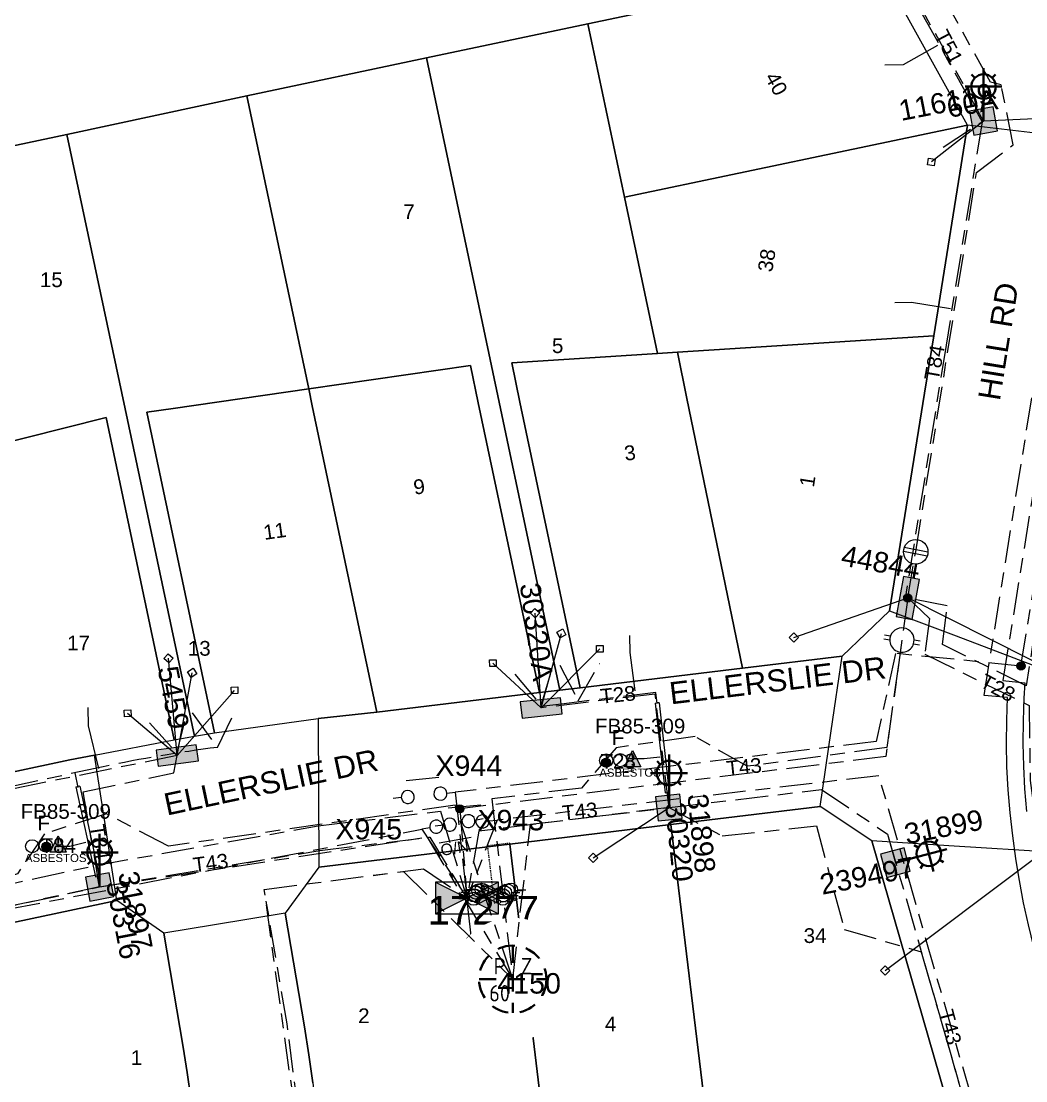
# Model space of a CAD drawing. Header units: metres. Extents: x 314590 to 317940, y 6263421 to 6264427.
# Drawn here: x 317251.6 to 317374.3, y 6263907.5 to 6264036.9 of the extents above; entities that cross this region are included whole.
import ezdxf
from ezdxf.enums import TextEntityAlignment as Align

# ---------------------------------------------------------------- set-up
doc = ezdxf.new("R2010")
doc.units = ezdxf.units.M
for name, pattern in [('Cable Exist UG', [8.2, 4, -1.2, 1.8, -1.2]), ('Dash', [5, 3, -2]), ('HIDDEN', [0.375, 0.25, -0.125]), ('HIDDEN2', [0.1875, 0.125, -0.0625])]:
    doc.linetypes.add(name, pattern=pattern)
doc.layers.get('0').update_dxf_attribs({"color": 6})
for name, color, linetype, lineweight in [('Cadastre Land Parcels_SP_EXT', 9, 'Continuous', 5), ('Cadastre Other Property_SP_EXT', 9, 'HIDDEN', 5), ('Cadastre Roads_SP_EXT', 9, 'Continuous', 5)]:
    doc.layers.add(name, color=color, linetype=linetype, lineweight=lineweight)
for name, color, linetype in [('Duct_SP_EXT', 7, 'Continuous'), ('Equip_HV_EXT', 7, 'Continuous'), ('Equip_LV_EXT', 7, 'Continuous'), ('Equip_SL_EXT', 7, 'Continuous'), ('Equip_SP_SL_EXT', 7, 'Continuous'), ('Mains_HV_EXT', 7, 'Continuous'), ('Mains_LV_EXT', 7, 'Continuous'), ('Mains_SL_EXT', 7, 'Continuous'), ('Services_SP_EXT', 7, 'Continuous'), ('Sub_SP_EXT', 7, 'Continuous'), ('SupportsUG_SP_LV_EXT', 7, 'Continuous'), ('SupportsUG_SP_LV_SL_EXT', 7, 'Continuous'), ('Trench_SP_EXT', 7, 'Continuous')]:
    doc.layers.add(name, color=color, linetype=linetype)
doc.layers.add('Features_HIDE', color=1, linetype='Continuous', plot=False)
doc.styles.add('COLUMN_LABEL', font='arial.ttf')
doc.styles.add('iecARIAL', font='arial.ttf', dxfattribs={"height": 2})
doc.styles.add('iecNAME', font='times.ttf')
doc.styles.add('IESYMBOL1', font='isocp.shx')
doc.styles.add('POLE_LABEL', font='arial.ttf')
doc.styles.add('SLCP_LABEL', font='arial.ttf', dxfattribs={"height": 3.5})
doc.styles.get("Standard").update_dxf_attribs({"font": 'arial.ttf'})
doc.styles.add('SWITCH_LABEL', font='arial.ttf', dxfattribs={"height": 2.5})

# ---------------------------------------------------------------- blocks, each defined once
blk = doc.blocks.new('SUB_PADMOUNT_EXT')
for points in [[(0, 0), (-3.84, 1.92), (-3.84, -1.92)], [(0, 0), (3.84, 1.92), (3.84, -1.92)]]:
    blk.add_hatch(color=256).paths.add_polyline_path(points)
for p, q in [((3.84, 1.92), (-3.84, -1.92)), ((-3.84, 1.92), (3.84, -1.92))]:
    blk.add_line(p, q)
blk.add_lwpolyline([(-3.84, -1.92), (3.84, -1.92), (3.84, 1.92), (-3.84, 1.92)], close=True)
for tag, height, flags, p in [('ASSET_NUM', 3.5, 8, (2, 2)), ('STREET_CODE', 0.2, 9, (1.5, 0)), ('CONSTRUCTED_VOLTAGE', 0.2, 9, (1.5, -0.2)), ('OPERATING_VOLTAGE', 0.2, 9, (1.5, -0.6)), ('ORIENTATION', 0.2, 9, (1.5, -0.8)), ('OWNED_BY', 0.2, 9, (1.5, -1)), ('OPERATED_BY', 0.2, 9, (1.5, -1.2)), ('NO_PHASES', 0.2, 9, (1.5, -0.4)), ('SECONDARY_VOLTAGE', 0.2, 9, (1.5, -1.6)), ('STATE', 0.2, 9, (1.5, -1.8)), ('SUBSTATION_TYPE', 0.2, 9, (1.5, -2.2)), ('MAINTAINED_BY', 0.2, 9, (1.5, -1.4)), ('PARENT', 0.2, 9, (1.5, -2)), ('USAGE', 0.2, 9, (1.5, -2.4)), ('LEGEND', 0.2, 9, (1.5, -2.6)), ('STREETNAME', 0.2, 9, (1.5, -3)), ('SUBURB', 0.2, 9, (1.5, -3.2)), ('Z', 0.2, 1, (1.5, -3.6)), ('LOCATION', 0.2, 9, (1.5, -2.8)), ('NOTES', 0.2, 9, (1.5, -3.4))]:
    blk.add_attdef(tag, text='', height=height, dxfattribs=dict(flags=flags)).set_placement(p, align=Align.MIDDLE_LEFT)
blk = doc.blocks.new('COLUMN_EXT')
blk.add_hatch(color=256).paths.add_polyline_path([(-1.49, 1.48), (-1.49, -1.49), (1.48, -1.49), (1.48, 1.48)])
blk.add_lwpolyline([(-1.49, -1.49), (1.48, -1.49), (1.48, 1.48), (-1.49, 1.48)], close=True)
for tag, height, style, flags, p in [('ASSET_NUM', 2.5, 'COLUMN_LABEL', 8, (2, 2)), ('STRUCTURE_PLANT_NUMBER', 0.2, 'POLE_LABEL', 9, (1.81, 0.03)), ('STREET_CODE', 0.2, 'COLUMN_LABEL', 9, (1.81, -0.2))]:
    blk.add_attdef(tag, text='', height=height, dxfattribs=dict(style=style, flags=flags)).set_placement(p, align=Align.MIDDLE_LEFT)
at = {"flags": 9}
for tag, p in [('COLUMN_TYPE', (1.81, -0.4)), ('OWNED_BY', (1.81, -0.6)), ('STATE', (1.81, -0.8)), ('USAGE', (1.81, -1)), ('LEGEND', (1.81, -1.2)), ('STREETNAME', (1.81, -1.6)), ('SUBURB', (1.81, -1.8)), ('LOCATION', (1.81, -1.4)), ('NOTES', (1.81, -2))]:
    blk.add_attdef(tag, text='', height=0.2, dxfattribs=at).set_placement(p, align=Align.MIDDLE_LEFT)
at = {"flags": 1}
blk.add_attdef('Z', (1.81, -2.35), '', height=0.2, dxfattribs=at)
blk = doc.blocks.new('PILLAR_EXT')
blk.add_hatch(color=256).paths.add_polyline_path([(-2.475, 0.99), (-2.475, -0.99), (2.475, -0.99), (2.475, 0.99)])
blk.add_lwpolyline([(-2.475, -0.99), (2.475, -0.99), (2.475, 0.99), (-2.475, 0.99)], close=True)
at = {"style": 'iecARIAL', "flags": 8}
blk.add_attdef('ASSET_NUM', (1.5, 3.5), '', height=2.5, dxfattribs=at)
for tag, p, flags in [('OWNED_BY', (0, -0.2), 9), ('STATE', (0, -0.4), 9), ('SUPPORT_TYPE', (0, -0.6), 9), ('USAGE', (0, -0.8), 9), ('LEGEND', (0, -1), 9), ('LOCATION', (0, -1.2), 9), ('NOTES', (0, -1.4), 9), ('STREETNAME', (0, -1.8), 9), ('SUBURB', (0, -2), 1), ('PARENT', (0, -1.6), 9)]:
    blk.add_attdef(tag, p, '', height=0.2, dxfattribs=dict(flags=flags))
blk = doc.blocks.new('DUCT_EXT')
blk.add_circle((0, 0.8), 0.8)
at = {"flags": 1}
blk.add_attdef('Z', (0, 0), '', height=0.2, dxfattribs=at)
at = {"flags": 9}
for tag, p in [('DUCT_CODE', (0, 0)), ('XSECT_TYPE', (0, -0.2)), ('STATE', (0, -0.6)), ('FB_REFERENCE', (0, -0.4)), ('NOTES', (0, -0.8))]:
    blk.add_attdef(tag, text='', height=0.2, dxfattribs=at).set_placement(p, align=Align.MIDDLE_LEFT)
blk = doc.blocks.new('SL_LANTERN_EXT')
at = {"lineweight": 40}
for p, q in [((-1.46, 5.68), (-1.06, 5.28)), ((0, 1.97), (0, 6.47)), ((1.46, 5.68), (1.06, 5.28)), ((-2.25, 4.22), (2.25, 4.22)), ((-1.46, 2.76), (-1.06, 3.16)), ((0, 0), (0, 2.72)), ((1.46, 2.76), (1.06, 3.16))]:
    blk.add_line(p, q, dxfattribs=at)
blk.add_circle((0, 4.22), 1.5, dxfattribs=at)
at = {"style": 'iecARIAL', "flags": 8}
blk.add_attdef('ASSET_NUM', (1.5, 1.5), '', height=2.5, dxfattribs=at)
for tag, p, height, flags in [('CONSTRUCTED_VOLTAGE', (0.98, -0.65), 0.2, 9), ('CONTROL_TYPE', (0.98, -0.85), 0.2, 9), ('LANTERN_PURPOSE', (0.98, -1.05), 0.2, 9), ('LANTERN_TYPE', (0.98, -1.25), 0.2, 9), ('NO_PHASES', (0.98, -1.45), 0.2, 9), ('LNUMBER', (2.18, -3.25), 2.5, 8), ('OPERATING_VOLTAGE', (0.98, -1.65), 0.2, 9), ('ORIENTATION', (0.98, -1.85), 0.2, 9), ('OWNED_BY', (0.98, -2.05), 0.2, 9), ('STATE', (0.98, -2.25), 0.2, 9), ('USAGE', (0.98, -2.45), 0.2, 9), ('CEXIST', (0.98, -2.65), 0.2, 9), ('CNEW', (0.98, -2.85), 0.2, 9), ('CNUMBER', (0.98, -3.05), 0.2, 9), ('CREMOVE', (0.98, -3.25), 0.2, 9), ('CREPLACE', (0.98, -3.45), 0.2, 9), ('LKINGHEIGHT', (0.98, -3.65), 0.2, 9), ('LBRACKET', (0.98, -3.85), 0.2, 9), ('LBRACKETVOCAB', (0.98, -4.05), 0.2, 9), ('LCATEGORY', (0.98, -4.25), 0.2, 9), ('LCHARGE1', (0.98, -4.45), 0.2, 9), ('LCHARGE1PERCENT', (0.98, -4.65), 0.2, 9), ('LCHARGE2', (0.98, -4.85), 0.2, 9), ('LCHARGE2PERCENT', (0.98, -5.05), 0.2, 9), ('LCHARGE3', (0.98, -5.25), 0.2, 9), ('LCHARGE3PERCENT', (0.98, -5.45), 0.2, 9), ('LEXIST', (0.98, -5.65), 0.2, 9), ('LLAMP', (0.98, -5.85), 0.2, 9), ('LLAMPVOCAB', (0.98, -6.05), 0.2, 9), ('LMAST', (0.98, -6.25), 0.2, 9), ('LMASTVOCAB', (0.98, -6.45), 0.2, 9), ('LNEW', (0.98, -6.65), 0.2, 9), ('LANTNUMBER', (0.98, -6.85), 0.2, 9), ('LOUTREACH', (0.98, -7.25), 0.2, 9), ('LOUTREACHVOCAB', (0.98, -7.45), 0.2, 9), ('LRATECODE', (0.98, -7.65), 0.2, 9), ('LREMOVE', (0.98, -7.85), 0.2, 9), ('STREETNAME', (0.98, -9.25), 0.2, 9), ('LREPLACE', (0.98, -8.05), 0.2, 9), ('LTYPE', (0.98, -8.25), 0.2, 9), ('LTYPEVOCAB', (0.98, -8.45), 0.2, 9), ('LEGEND', (0.98, -8.65), 0.2, 9), ('LOCATION', (0.98, -8.85), 0.2, 9), ('NOTES', (0.98, -9.05), 0.2, 9), ('SUBURB', (0.98, -9.45), 0.2, 1)]:
    blk.add_attdef(tag, p, '', height=height, dxfattribs=dict(flags=flags))
blk = doc.blocks.new('CCP_EXT')
at = {"flags": 9}
for tag, p in [('STATE', (0, -1.8)), ('LEGEND', (0, -1.4)), ('LIFE_SUPPORT', (0, -1.6)), ('NOTES', (0, -2))]:
    blk.add_attdef(tag, text='', height=0.2, dxfattribs=at).set_placement(p, align=Align.MIDDLE_LEFT)
blk.add_wipeout([(0, 0.57), (0.57, 0), (0, -0.57), (-0.57, 0)])
blk.add_lwpolyline([(-0.57, 0), (0, 0.57), (0.57, 0), (0, -0.57), (-0.57, 0)])
at = {"flags": 1}
blk.add_attdef('Z', (0, 0), '', height=0.2, dxfattribs=at)
at = {"flags": 9}
for tag, p in [('CCP_TYPE', (0, 0)), ('CONSTRUCTED_VOLTAGE', (0, -0.2)), ('OPERATING_VOLTAGE', (0, -0.6)), ('ORIENTATION', (0, -0.8)), ('OWNED_BY', (0, -1)), ('NO_PHASES', (0, -0.4)), ('USAGE', (0, -1.2))]:
    blk.add_attdef(tag, text='', height=0.2, dxfattribs=at).set_placement(p, align=Align.MIDDLE_LEFT)
blk = doc.blocks.new('WARNING_FEATURE_EXT')
h = blk.add_hatch(color=2)
h.dxf.hatch_style = 1
h.paths.add_polyline_path([(0, 1.99), (-0.99, 0), (1, 0)])
at = {"color": 18, "true_color": 0x000000}
blk.add_lwpolyline([(-0.99, 0), (0, 1.99), (1, 0)], close=True, dxfattribs=at)
at = {"color": 18, "true_color": 0x000000, "insert": (0, 0.87), "char_height": 1.5, "attachment_point": 5, "line_spacing_factor": 1.5, "style": 'iecNAME'}
blk.add_mtext_dynamic_manual_height_columns('!', width=1.5, gutter_width=4, heights=[0], dxfattribs=at)
at = {"color": 2, "flags": 1}
for tag, p in [('STATE', (1.19, 2.01)), ('HAZMAT_ID', (1.19, 0.72))]:
    blk.add_attdef(tag, p, '', height=0.8, dxfattribs=at)
at = {"color": 2}
blk.add_attdef('WARNING_TYPE', text='', height=1, dxfattribs=at).set_placement((-4.07, -1.22), (4.88, -1.22), align=Align.ALIGNED)
at = {"color": 2, "flags": 1}
blk.add_attdef('WARNING_DESC', text='', height=0.8, dxfattribs=at).set_placement((1.19, -0.56), align=Align.MIDDLE_CENTER)
blk = doc.blocks.new('LV_UG_LINKS_CLOSED_EXT')
blk.add_wipeout([(-1.06, 1.06), (-1.18, 0.92), (-1.29, 0.76), (-1.37, 0.59), (-1.43, 0.42), (-1.48, 0.23), (-1.49, 0.05), (-1.49, -0.14), (-1.46, -0.33), (-1.41, -0.51), (-1.33, -0.68), (-1.24, -0.84), (-1.12, -0.99), (-0.99, -1.12), (-0.84, -1.24), (-0.68, -1.33), (-0.51, -1.41), (-0.33, -1.46), (-0.14, -1.49), (0.05, -1.49), (0.23, -1.48), (0.42, -1.43), (0.59, -1.37), (0.76, -1.29), (0.92, -1.18), (1.06, -1.06), (1.18, -0.92), (1.29, -0.76), (1.37, -0.59), (1.43, -0.42), (1.48, -0.23), (1.49, -0.05), (1.49, 0.14), (1.46, 0.33), (1.41, 0.51), (1.33, 0.68), (1.24, 0.84), (1.12, 0.99), (0.99, 1.12), (0.84, 1.24), (0.68, 1.33), (0.51, 1.41), (0.33, 1.46), (0.14, 1.49), (-0.05, 1.49), (-0.23, 1.48), (-0.42, 1.43), (-0.59, 1.37), (-0.76, 1.29), (-0.92, 1.18)])
for p, q in [((-0.25, -1.48), (-0.25, 1.48)), ((0.25, -1.48), (0.25, 1.48))]:
    blk.add_line(p, q)
blk.add_circle((0, 0), 1.5)
at = {"flags": 9}
for tag, p in [('ACTUAL_STATUS', (0, 0)), ('CONSTRUCTED_VOLTAGE', (0, -0.2)), ('OPERATING_VOLTAGE', (0, -0.6)), ('ORIENTATION', (0, -0.8)), ('STATE', (0, -1)), ('SWITCH_TYPE', (0, -1.2)), ('NO_PHASES', (0, -0.4)), ('USAGE', (0, -1.4)), ('NOTES', (0, -1.6))]:
    blk.add_attdef(tag, text='', height=0.2, dxfattribs=at).set_placement(p, align=Align.MIDDLE_LEFT)
at = {"flags": 1}
blk.add_attdef('Z', (0, 0), '', height=0.2, dxfattribs=at)
blk = doc.blocks.new('LV_UG_LINKS_OPEN_EXT')
for p, q in [((-0.25, 1.47), (-0.25, 2.22)), ((0.25, 1.47), (0.25, 2.22)), ((-0.25, -1.47), (-0.25, -2.22)), ((0.25, -1.47), (0.25, -2.22))]:
    blk.add_line(p, q)
at = {"flags": 9}
for tag, p in [('ACTUAL_STATUS', (0, 0)), ('CONSTRUCTED_VOLTAGE', (0, -0.2)), ('OPERATING_VOLTAGE', (0, -0.6)), ('ORIENTATION', (0, -0.8)), ('STATE', (0, -1)), ('SWITCH_TYPE', (0, -1.2)), ('NO_PHASES', (0, -0.4)), ('USAGE', (0, -1.4)), ('NOTES', (0, -1.6))]:
    blk.add_attdef(tag, text='', height=0.2, dxfattribs=at).set_placement(p, align=Align.MIDDLE_LEFT)
at = {"flags": 1}
blk.add_attdef('Z', (0, 0), '', height=0.2, dxfattribs=at)
blk.add_wipeout([(-0.25, 1.47), (-0.43, 1.43), (-0.61, 1.36), (-0.77, 1.28), (-0.93, 1.17), (-1.07, 1.05), (-1.19, 0.9), (-1.29, 0.75), (-1.38, 0.58), (-1.44, 0.4), (-1.48, 0.22), (-1.49, 0.03), (-1.49, -0.16), (-1.45, -0.34), (-1.4, -0.52), (-1.32, -0.69), (-1.23, -0.85), (-1.11, -1), (-0.98, -1.13), (-0.83, -1.24), (-0.66, -1.34), (-0.49, -1.41), (-0.31, -1.46), (-0.13, -1.49), (0.06, -1.49), (0.25, -1.47), (0.43, -1.43), (0.61, -1.36), (0.77, -1.28), (0.93, -1.17), (1.07, -1.05), (1.19, -0.9), (1.29, -0.75), (1.38, -0.58), (1.44, -0.4), (1.48, -0.22), (1.49, -0.03), (1.49, 0.16), (1.45, 0.34), (1.4, 0.52), (1.32, 0.69), (1.23, 0.85), (1.11, 1), (0.98, 1.13), (0.83, 1.24), (0.66, 1.34), (0.49, 1.41), (0.31, 1.46), (0.13, 1.49), (-0.06, 1.49)])
blk.add_lwpolyline([(0, -1.49, 1), (0, 1.49, 1)], format="xyb", close=True)
blk = doc.blocks.new('LV_UG_DFUSE_CLOSED_EXT')
for points in [[(1, 0), (0, 0)], [(5.04, 0.73), (2.16, -0.72)], [(5.05, -0.71), (2.16, 0.72)], [(6.2, 0.01), (7.2, 0.01)]]:
    blk.add_lwpolyline(points)
for centre in [(1.8, 0), (5.4, 0.01)]:
    blk.add_circle(centre, 0.8)
at = {"flags": 9}
for tag, p in [('ACTUAL_STATUS', (0, 0)), ('CONSTRUCTED_VOLTAGE', (0, -0.2)), ('OPERATING_VOLTAGE', (0, -0.6)), ('ORIENTATION', (0, -0.8)), ('STATE', (0, -1)), ('SWITCH_TYPE', (0, -1.2)), ('NO_PHASES', (0, -0.4)), ('USAGE', (0, -1.4)), ('NOTES', (0, -1.6))]:
    blk.add_attdef(tag, text='', height=0.2, dxfattribs=at).set_placement(p, align=Align.MIDDLE_LEFT)
at = {"flags": 1}
blk.add_attdef('Z', (0, 0), '', height=0.2, dxfattribs=at)
blk = doc.blocks.new('SWG_HOLEC_SU_EXT')
blk.add_line((1.8, -2), (5.8, -2))
for points in [[(1, 0), (0, 0)], [(6.6, 0), (7.6, 0)]]:
    blk.add_lwpolyline(points)
for points in [[(1.8, -0.8, 1), (1.8, 0.8, 1)], [(5.8, -0.8, 1), (5.8, 0.8, 1)]]:
    blk.add_lwpolyline(points, format="xyb", close=True)
at = {"style": 'SWITCH_LABEL', "flags": 8}
blk.add_attdef('ASSET_NUM', text='', height=2.5, rotation=179.9544, dxfattribs=at).set_placement((-2.4, 0), align=Align.MIDDLE_LEFT)
at = {"flags": 1}
blk.add_attdef('Z', (0, 0), '', height=0.2, dxfattribs=at)
at = {"flags": 9}
for tag, p in [('ACTUAL_STATUS', (0, -0.4)), ('CONSTRUCTED_VOLTAGE', (0, -0.6)), ('OPERATING_VOLTAGE', (0, -1)), ('ORIENTATION', (0, -1.2)), ('NO_PHASES', (0, -0.8)), ('OWNED_BY', (0, -1.4)), ('STATE', (0, -1.8)), ('SWITCH_TYPE', (0, -2)), ('STREETNAME', (0, -2.6)), ('PARENT', (0, -1.6)), ('USAGE', (0, -2.2)), ('LOCATION', (0, -2.4)), ('SUBURB', (0, -2.8)), ('NOTES', (0, -3))]:
    blk.add_attdef(tag, text='', height=0.2, dxfattribs=at).set_placement(p, align=Align.MIDDLE_LEFT)
at = {"style": 'SWITCH_LABEL', "flags": 9}
blk.add_attdef('STREET_CODE', text='', height=0.2, dxfattribs=at).set_placement((0, -0.2), align=Align.MIDDLE_LEFT)
blk = doc.blocks.new('SWG_HOLEC_SU_NO_EXT')
blk.add_line((1.8, -2), (5.8, -2))
for points in [[(1, 0), (0, 0)], [(6.6, 0), (7.6, 0)]]:
    blk.add_lwpolyline(points)
for points in [[(1.8, -0.8, 1), (1.8, 0.8, 1)], [(5.8, -0.8, 1), (5.8, 0.8, 1)]]:
    blk.add_lwpolyline(points, format="xyb", close=True)
at = {"insert": (5.31, -3.64), "char_height": 1.4, "width": 3.8863, "attachment_point": 1, "rotation": 180}
blk.add_mtext('{\\fArial|b0|i0|c0|p34;N/O}', dxfattribs=at)
at = {"style": 'SWITCH_LABEL', "flags": 8}
blk.add_attdef('ASSET_NUM', text='', height=2.5, rotation=179.9544, dxfattribs=at).set_placement((-2.4, 0), align=Align.MIDDLE_LEFT)
at = {"flags": 1}
blk.add_attdef('Z', (0, 0), '', height=0.2, dxfattribs=at)
at = {"flags": 9}
for tag, p in [('ACTUAL_STATUS', (0, -0.4)), ('CONSTRUCTED_VOLTAGE', (0, -0.6)), ('OPERATING_VOLTAGE', (0, -1)), ('ORIENTATION', (0, -1.2)), ('NO_PHASES', (0, -0.8)), ('OWNED_BY', (0, -1.4)), ('STATE', (0, -1.8)), ('SWITCH_TYPE', (0, -2)), ('STREETNAME', (0, -2.6)), ('PARENT', (0, -1.6)), ('USAGE', (0, -2.2)), ('LOCATION', (0, -2.4)), ('SUBURB', (0, -2.8)), ('NOTES', (0, -3))]:
    blk.add_attdef(tag, text='', height=0.2, dxfattribs=at).set_placement(p, align=Align.MIDDLE_LEFT)
at = {"style": 'SWITCH_LABEL', "flags": 9}
blk.add_attdef('STREET_CODE', text='', height=0.2, dxfattribs=at).set_placement((0, -0.2), align=Align.MIDDLE_LEFT)
blk = doc.blocks.new('CABLE_LARGE_EXT')
h = blk.add_hatch(color=256)
edge = h.paths.add_edge_path()
edge.add_arc((0, 0.55), 0.55, 0, 360)
blk.add_circle((0, 0.55), 0.55)
at = {"flags": 1}
blk.add_attdef('Z', (0, 0), '', height=0.2, dxfattribs=at)
at = {"flags": 9}
for tag, p in [('COND_CODE', (0, 0)), ('STATE', (0, -0.4)), ('XSECT_SIZE', (0, -0.6)), ('FB_REFERENCE', (0, -0.2)), ('NOTES', (0, -0.8))]:
    blk.add_attdef(tag, text='', height=0.2, dxfattribs=at).set_placement(p, align=Align.MIDDLE_LEFT)
blk = doc.blocks.new('SLCP_ZELL_EXT')
blk.add_wipeout([(-0.24, 7.5), (-0.71, 7.47), (-1.17, 7.41), (-1.64, 7.32), (-2.09, 7.21), (-2.54, 7.06), (-2.98, 6.89), (-3.41, 6.69), (-3.82, 6.46), (-4.22, 6.21), (-4.6, 5.93), (-4.96, 5.63), (-5.31, 5.31), (-5.63, 4.96), (-5.93, 4.6), (-6.21, 4.22), (-6.46, 3.82), (-6.69, 3.41), (-6.89, 2.98), (-7.06, 2.54), (-7.21, 2.09), (-7.32, 1.64), (-7.41, 1.17), (-7.47, 0.71), (-7.5, 0.24), (-7.5, -0.24), (-7.47, -0.71), (-7.41, -1.17), (-7.32, -1.64), (-7.21, -2.09), (-7.06, -2.54), (-6.89, -2.98), (-6.69, -3.41), (-6.46, -3.82), (-6.21, -4.22), (-5.93, -4.6), (-5.63, -4.96), (-5.31, -5.31), (-4.96, -5.63), (-4.6, -5.93), (-4.22, -6.21), (-3.82, -6.46), (-3.41, -6.69), (-2.98, -6.89), (-2.54, -7.06), (-2.09, -7.21), (-1.64, -7.32), (-1.17, -7.41), (-0.71, -7.47), (-0.24, -7.5), (0.24, -7.5), (0.71, -7.47), (1.17, -7.41), (1.64, -7.32), (2.09, -7.21), (2.54, -7.06), (2.98, -6.89), (3.41, -6.69), (3.82, -6.46), (4.22, -6.21), (4.6, -5.93), (4.96, -5.63), (5.31, -5.31), (5.63, -4.96), (5.93, -4.6), (6.21, -4.22), (6.46, -3.82), (6.69, -3.41), (6.89, -2.98), (7.06, -2.54), (7.21, -2.09), (7.32, -1.64), (7.41, -1.17), (7.47, -0.71), (7.5, -0.24), (7.5, 0.24), (7.47, 0.71), (7.41, 1.17), (7.32, 1.64), (7.21, 2.09), (7.06, 2.54), (6.89, 2.98), (6.69, 3.41), (6.46, 3.82), (6.21, 4.22), (5.93, 4.6), (5.63, 4.96), (5.31, 5.31), (4.96, 5.63), (4.6, 5.93), (4.22, 6.21), (3.82, 6.46), (3.41, 6.69), (2.98, 6.89), (2.54, 7.06), (2.09, 7.21), (1.64, 7.32), (1.17, 7.41), (0.71, 7.47), (0.24, 7.5)])
at = {"linetype": 'Dash', "lineweight": 40, "ltscale": 0.7}
for p, q in [((0, 4.11), (0, -4.11)), ((-4.11, 0), (4.11, 0))]:
    blk.add_line(p, q, dxfattribs=at)
blk.add_circle((0, 0), 4.11, dxfattribs=at)
at = {"lineweight": 40, "style": 'IESYMBOL1'}
for s, p in [('P', (-1.6, 0)), ('Z', (1.7, 0)), ('60', (-1.61, -3.31))]:
    blk.add_text(s, height=2, dxfattribs=at).set_placement(p, align=Align.BOTTOM_CENTER)
at = {"style": 'SLCP_LABEL'}
for tag, height, flags, p in [('ASSET_NUM', 2.5, 8, (2, 2)), ('STREET_CODE', 0.2, 9, (0, -0.2))]:
    blk.add_attdef(tag, text='', height=height, dxfattribs=dict(at, flags=flags)).set_placement(p, align=Align.MIDDLE_LEFT)
at = {"flags": 1}
blk.add_attdef('Z', (0, 0), '', height=0.2, dxfattribs=at)
at = {"flags": 9}
for tag, p in [('CONSTRUCTED_VOLTAGE', (0, -0.4)), ('CONTROL_TYPE', (0, -0.6)), ('OPERATING_VOLTAGE', (0, -1)), ('ORIENTATION', (0, -1.2)), ('NO_PHASES', (0, -0.8)), ('OWNED_BY', (0, -1.4)), ('STATE', (0, -2)), ('USAGE', (0, -1.6)), ('LOCATION', (0, -1.8)), ('NOTES', (0, -2.2))]:
    blk.add_attdef(tag, text='', height=0.2, dxfattribs=at).set_placement(p, align=Align.MIDDLE_LEFT)
blk = doc.blocks.new('CONNECTOR_NODE_EXT')
h = blk.add_hatch(color=256)
edge = h.paths.add_edge_path()
edge.add_arc((0, 0), 0.5, 0, 360)
blk.add_circle((0, 0), 0.5)
at = {"flags": 1}
blk.add_attdef('Z', (0, 0), '', height=0.2, dxfattribs=at)
at = {"flags": 9}
for tag, p in [('CONNECTOR_TYPE', (0, 0)), ('CONSTRUCTED_VOLTAGE', (0, -0.2)), ('OPERATING_VOLTAGE', (0, -0.6)), ('ORIENTATION', (0, -0.8)), ('SUBTYPE', (0, -1)), ('NO_PHASES', (0, -0.4)), ('USAGE', (0, -1.2)), ('NOTES', (0, -1.4))]:
    blk.add_attdef(tag, text='', height=0.2, dxfattribs=at).set_placement(p, align=Align.MIDDLE_LEFT)

msp = doc.modelspace()

# ---------------------------------------------------------------- linework, layer by layer
at = {"layer": 'Cadastre Land Parcels_SP_EXT', "linetype": 'Continuous'}
for points in [[(317234.99, 6264018.37), (317257.16, 6264023.07), (317279.14, 6264027.77), (317301.09, 6264032.41), (317320.82, 6264036.57), (317356.18, 6264044.03), (317326.48, 6264097.82), (317251.84, 6264105.97), (317193.89, 6264085.49), (317209.22, 6264013.09), (317209.25, 6264012.92), (317234.99, 6264018.37)], [(317367.19, 6264024.21), (317356.18, 6264044.03), (317320.82, 6264036.57), (317325.28, 6264015.42), (317367.19, 6264024.21)], [(317325.28, 6264015.42), (317320.82, 6264036.57), (317301.09, 6264032.41), (317309.96, 6263990.37), (317317.39, 6263955.19), (317319.88, 6263955.49), (317312.51, 6263990.38), (317311.5, 6263995.17), (317329.31, 6263996.3), (317325.28, 6264015.42)], [(317307.42, 6263990.29), (317314.89, 6263954.89), (317317.39, 6263955.19), (317309.96, 6263990.37), (317301.09, 6264032.41), (317279.14, 6264027.77), (317286.7, 6263991.99), (317306.46, 6263994.85), (317307.42, 6263990.29)], [(317264.26, 6263989.57), (317272.74, 6263949.56), (317275.2, 6263949.96), (317266.92, 6263989.13), (317270.14, 6263989.59), (317286.7, 6263991.99), (317279.14, 6264027.77), (317257.16, 6264023.07), (317264.26, 6263989.57)], [(317363.08, 6263998.46), (317367.19, 6264024.21), (317325.28, 6264015.42), (317329.31, 6263996.3), (317331.74, 6263996.46), (317363.08, 6263998.46)], [(317264.26, 6263989.57), (317257.16, 6264023.07), (317234.99, 6264018.37), (317241.18, 6263989.13), (317241.78, 6263986.28), (317242.36, 6263983.59), (317261.94, 6263988.49), (317270.27, 6263949.14), (317272.74, 6263949.56), (317264.26, 6263989.57)], [(317361.95, 6263991.45), (317363.08, 6263998.46), (317331.74, 6263996.46), (317332.9, 6263990.82), (317339.69, 6263957.89), (317351.88, 6263959.36), (317357.65, 6263964.89), (317361.95, 6263991.45)], [(317332.9, 6263990.82), (317331.74, 6263996.46), (317329.31, 6263996.3), (317311.5, 6263995.17), (317312.51, 6263990.38), (317319.88, 6263955.49), (317339.69, 6263957.89), (317332.9, 6263990.82)], [(317287.13, 6263989.91), (317295.04, 6263952.49), (317314.89, 6263954.89), (317307.42, 6263990.29), (317306.46, 6263994.85), (317286.7, 6263991.99), (317287.13, 6263989.91)], [(317287.13, 6263989.91), (317286.7, 6263991.99), (317270.14, 6263989.59), (317266.92, 6263989.13), (317275.2, 6263949.96), (317287.87, 6263951.73), (317295.04, 6263952.49), (317287.13, 6263989.91)], [(317270.27, 6263949.14), (317261.94, 6263988.49), (317242.36, 6263983.59), (317250.49, 6263945.18), (317257.51, 6263946.68), (317260.54, 6263947.26), (317270.27, 6263949.14)], [(317355.52, 6263936.78), (317349.17, 6263940.99), (317330.96, 6263938.78), (317335.69, 6263899.45), (317364.5, 6263905.55), (317355.52, 6263936.78)], [(317335.69, 6263899.45), (317330.96, 6263938.78), (317311.27, 6263936.4), (317316.05, 6263896.78), (317320.47, 6263896.22), (317335.69, 6263899.45)], [(317316.05, 6263896.78), (317311.27, 6263936.4), (317287.94, 6263933.57), (317283.82, 6263927.97), (317286.18, 6263914.08), (317286.72, 6263910.65), (317287.19, 6263907.21), (317287.58, 6263903.76), (317287.9, 6263900.3), (317316.05, 6263896.78)], [(317269.02, 6263925.52), (317263.28, 6263929.48), (317238.14, 6263924.15), (317244.98, 6263891.85), (317273.15, 6263896.09), (317272.93, 6263899.2), (317272.65, 6263902.3), (317272.29, 6263905.4), (317271.87, 6263908.49), (317271.38, 6263911.57), (317269.02, 6263925.52)]]:
    msp.add_lwpolyline(points, close=True, dxfattribs=at)
at = {"layer": 'Cadastre Other Property_SP_EXT', "linetype": 'HIDDEN2'}
msp.add_lwpolyline([(317311.26, 6263936.49), (317308.53, 6263936.16), (317309.37, 6263929.21), (317312.1, 6263929.54), (317311.26, 6263936.49)], close=True, dxfattribs=at)
at = {"layer": 'Cadastre Roads_SP_EXT', "linetype": 'Continuous'}
msp.add_lwpolyline([(317263.28, 6263929.48), (317261.92, 6263938.34), (317260.54, 6263947.26), (317257.51, 6263946.68), (317250.49, 6263945.18), (317234.05, 6263941.68), (317236.11, 6263932.83), (317238.14, 6263924.15), (317263.28, 6263929.48)], close=True, dxfattribs=at)
msp.add_lwpolyline([(317287.19, 6263907.21), (317286.72, 6263910.65), (317286.18, 6263914.08), (317283.82, 6263927.97), (317275.2, 6263926.54), (317269.02, 6263925.52), (317271.38, 6263911.57), (317271.87, 6263908.49), (317272.29, 6263905.4)], dxfattribs=at)
at = {"layer": 'Duct_SP_EXT'}
for p, q in [((317329.03, 6263953.61), (317329.27, 6263953.63)), ((317329.03, 6263953.61), (317330.27, 6263942.66)), ((317329.5, 6263953.66), (317329.27, 6263953.63)), ((317329.5, 6263953.66), (317330.75, 6263942.71)), ((317258.27, 6263943.38), (317258.51, 6263943.43)), ((317258.27, 6263943.38), (317260.65, 6263932.39)), ((317258.74, 6263943.48), (317258.51, 6263943.43)), ((317258.74, 6263943.48), (317261.11, 6263932.49)), ((317330.27, 6263942.66), (317330.51, 6263942.69)), ((317330.75, 6263942.71), (317330.51, 6263942.69)), ((317260.65, 6263932.39), (317260.88, 6263932.44)), ((317261.11, 6263932.49), (317260.88, 6263932.44))]:
    msp.add_line(p, q, dxfattribs=at)
at = {"layer": 'Duct_SP_EXT', "linetype": 'Continuous'}
for points in [[(317325.91, 6263961.86), (317325.95, 6263959.78), (317326.53, 6263955.1)], [(317259.72, 6263953.07), (317259.76, 6263950.83), (317261.01, 6263945.64)]]:
    msp.add_lwpolyline(points, dxfattribs=at)
at = {"layer": 'Duct_SP_EXT'}
for points in [[(317325.89, 6263946.85), (317327.67, 6263946.85), (317329.6, 6263947.06)], [(317255.72, 6263936.15), (317257.5, 6263936.15), (317259.47, 6263936.62)]]:
    msp.add_lwpolyline(points, dxfattribs=at)
at = {"layer": 'Features_HIDE', "linetype": 'Cable Exist UG'}
for points in [[(317377.72, 6263915.33), (317377.48, 6263916.24), (317376.83, 6263918.73), (317376.06, 6263921.19), (317375.31, 6263923.84), (317374.64, 6263926.52), (317374.04, 6263929.21), (317373.53, 6263931.93), (317373.11, 6263934.59), (317373.1, 6263934.64), (317372.71, 6263937.38), (317372.39, 6263940.19), (317372.15, 6263943.01), (317372.01, 6263945.84), (317371.95, 6263948.67), (317371.98, 6263951.51), (317372.09, 6263954.29), (317369.22, 6263954.56), (317375.37, 6263992.95), (317380.23, 6264023.1), (317380.9, 6264025.55), (317466.97, 6264137.81)], [(317357.66, 6264044.95), (317368.96, 6264024.62)], [(317364.21, 6264021.52), (317368.96, 6264024.62)], [(317377.35, 6263992.63), (317371.49, 6263956.36), (317374.21, 6263956.08), (317374.21, 6263956.08), (317374.09, 6263954.2), (317373.98, 6263951.46), (317373.95, 6263948.68), (317374.01, 6263945.91), (317374.15, 6263943.15), (317374.38, 6263940.38)], [(317330.72, 6263940.85), (317349.37, 6263943.05), (317357.42, 6263937.61), (317358.39, 6263934.12)]]:
    msp.add_lwpolyline(points, dxfattribs=at)
at = {"layer": 'Features_HIDE', "linetype": 'Continuous'}
for points in [[(317357.07, 6264031.57), (317359.35, 6264031.61), (317363.58, 6264033.96)], [(317358.33, 6264002.54), (317360.34, 6264002.58), (317365.12, 6264001.81)]]:
    msp.add_lwpolyline(points, dxfattribs=at)
at = {"layer": 'Features_HIDE'}
msp.add_lwpolyline([(317394.26, 6264025.83), (317369.15, 6264024.7)], dxfattribs=at)
at = {"layer": 'Mains_HV_EXT', "linetype": 'Cable Exist UG'}
for points in [[(317373.72, 6263958.14), (317377.19, 6263979.1)], [(317304.58, 6263942.72), (317306.03, 6263929.81)], [(317309.72, 6263939.32), (317306.03, 6263929.81)], [(317217.72, 6263922.19), (317300.51, 6263938.21)], [(317300.51, 6263938.21), (317306.03, 6263929.81)]]:
    msp.add_lwpolyline(points, dxfattribs=at)
at = {"layer": 'Mains_LV_EXT', "linetype": 'Cable Exist UG'}
for points in [[(317369.15, 6264024.7), (317357.92, 6264045.09)], [(317330.72, 6263940.85), (317329.03, 6263954.72), (317315.12, 6263953.03)], [(317261.16, 6263931.16), (317259.13, 6263942.78), (317270.23, 6263945.08), (317270.65, 6263947.2)], [(317305.16, 6263940.7), (317306.03, 6263929.81)], [(317261.16, 6263931.16), (317288.05, 6263935.61), (317301.5, 6263937.24), (317306.03, 6263929.81)], [(317169.72, 6263892.51), (317174.43, 6263902.55), (317186.08, 6263916.45), (317202.26, 6263929.18), (317204.61, 6263925.28), (317215.51, 6263930.47), (317220.18, 6263922.35), (317261.16, 6263931.16)]]:
    msp.add_lwpolyline(points, dxfattribs=at)
at = {"layer": 'Mains_SL_EXT', "linetype": 'Cable Exist UG'}
msp.add_lwpolyline([(317261.16, 6263931.16), (317220.18, 6263922.35), (317215.51, 6263930.47), (317204.61, 6263925.28), (317202.26, 6263929.18), (317186.08, 6263916.45), (317174.43, 6263902.55), (317167.27, 6263887.04)], dxfattribs=at)
at = {"layer": 'Trench_SP_EXT', "linetype": 'Cable Exist UG'}
for points in [[(317261.61, 6263945.84), (317233.83, 6263939.84), (317226.63, 6263944.55), (317221.82, 6263966.97), (317221.45, 6263968.55), (317220.81, 6263970.07), (317219.98, 6263971.35)], [(317311.87, 6263957.16), (317315.09, 6263953.33), (317316.51, 6263958.13)], [(317317.37, 6263958.23), (317319.64, 6263953.9), (317322.21, 6263958.46)], [(317329.27, 6263953.58), (317329.12, 6263954.9), (317329.12, 6263954.9), (317320.08, 6263953.8), (317317.59, 6263953.5), (317315.1, 6263953.2)], [(317267.25, 6263951.22), (317270.6, 6263947.5), (317271.83, 6263952.35)], [(317272.46, 6263952.41), (317275.55, 6263948.2), (317277.73, 6263952.7)], [(317258.53, 6263943.3), (317258.15, 6263945.09)], [(317330.72, 6263940.85), (317330.51, 6263942.69)], [(317261.16, 6263931.16), (317260.88, 6263932.44)]]:
    msp.add_lwpolyline(points, dxfattribs=at)
msp.add_lwpolyline([(317275.55, 6263948.2, 0.020953), (317261.61, 6263945.84)], format="xyb", dxfattribs=at)

# ---------------------------------------------------------------- block references
at = {"layer": 'Duct_SP_EXT'}
ref = msp.add_blockref('WARNING_FEATURE_EXT', (317326.27, 6263945.84), dxfattribs=at)
ref.add_attrib('WARNING_TYPE', 'ASBESTOS', (317322.2, 6263944.62), dxfattribs={"layer": '0', "color": 2, "height": 1})
for name, p in [('DUCT_EXT', (317323.04, 6263945.8)), ('DUCT_EXT', (317324.77, 6263945.84)), ('CABLE_LARGE_EXT', (317323.04, 6263945.8)), ('DUCT_EXT', (317252.91, 6263935.33)), ('DUCT_EXT', (317254.59, 6263935.42)), ('CABLE_LARGE_EXT', (317254.64, 6263935.51))]:
    msp.add_blockref(name, p, dxfattribs=at)
ref = msp.add_blockref('WARNING_FEATURE_EXT', (317256.09, 6263935.42), dxfattribs=at)
ref.add_attrib('WARNING_TYPE', 'ASBESTOS', (317252.03, 6263934.2), dxfattribs={"layer": '0', "color": 2, "height": 1})
at = {"layer": 'Equip_HV_EXT'}
msp.add_blockref('CONNECTOR_NODE_EXT', (317373.72, 6263958.14), dxfattribs=at)
ref = msp.add_blockref('SWG_HOLEC_SU_EXT', (317304.58, 6263942.72), dxfattribs=dict(at, rotation=185.6923695047343))
ref.add_attrib('ASSET_NUM', 'X944', dxfattribs={"layer": '0', "height": 2.5, "style": 'SWITCH_LABEL'}).set_placement((317302.18, 6263943.97), align=Align.BOTTOM_LEFT)
ref = msp.add_blockref('SWG_HOLEC_SU_EXT', (317309.72, 6263939.32), dxfattribs=dict(at, rotation=185.4461704496231))
ref.add_attrib('ASSET_NUM', 'X943', dxfattribs={"layer": '0', "height": 2.5, "style": 'SWITCH_LABEL'}).set_placement((317307.32, 6263940.57), align=Align.TOP_LEFT)
ref = msp.add_blockref('SWG_HOLEC_SU_NO_EXT', (317300.51, 6263938.21), dxfattribs=dict(at, rotation=9.762627871234097))
ref.add_attrib('ASSET_NUM', 'X945', dxfattribs={"layer": '0', "height": 2.5, "style": 'SWITCH_LABEL'}).set_placement((317298.11, 6263939.46), align=Align.TOP_RIGHT)
at = {"layer": 'Equip_LV_EXT'}
for name, p in [('CONNECTOR_NODE_EXT', (317305.16, 6263940.7)), ('LV_UG_DFUSE_CLOSED_EXT', (317305.62, 6263930.72)), ('LV_UG_DFUSE_CLOSED_EXT', (317306.03, 6263930.81)), ('LV_UG_DFUSE_CLOSED_EXT', (317305.03, 6263929.71)), ('LV_UG_DFUSE_CLOSED_EXT', (317305.08, 6263930.12)), ('LV_UG_DFUSE_CLOSED_EXT', (317305.28, 6263930.48))]:
    msp.add_blockref(name, p, dxfattribs=at)
at = {"layer": 'Equip_SL_EXT'}
msp.add_blockref('CONNECTOR_NODE_EXT', (317359.89, 6263966.45), dxfattribs=at)
at = {"layer": 'Equip_SP_SL_EXT'}
ref = msp.add_blockref('SL_LANTERN_EXT', (317330.72, 6263940.85), dxfattribs=at)
ref.add_attrib('ASSET_NUM', '31898', dxfattribs={"layer": '0', "height": 2.5, "rotation": 275.711, "style": 'iecARIAL'}).set_placement((317332.22, 6263942.35), align=Align.BOTTOM_LEFT)
ref = msp.add_blockref('SL_LANTERN_EXT', (317261.16, 6263931.16), dxfattribs=at)
ref.add_attrib('ASSET_NUM', '31897', dxfattribs={"layer": '0', "height": 2.5, "rotation": 280.8211, "style": 'iecARIAL'}).set_placement((317262.66, 6263932.67), align=Align.BOTTOM_LEFT)
at = {"layer": 'Features_HIDE'}
ref = msp.add_blockref('SL_LANTERN_EXT', (317369.15, 6264024.7), dxfattribs=at)
ref.add_attrib('ASSET_NUM', '116119', dxfattribs={"layer": '0', "height": 2.5, "rotation": 11.0044, "style": 'iecARIAL'}).set_placement((317370.65, 6264026.2), align=Align.BOTTOM_RIGHT)
ref = msp.add_blockref('SL_LANTERN_EXT', (317358.39, 6263934.12), dxfattribs=dict(at, rotation=284.904486259179))
ref.add_attrib('ASSET_NUM', '31899', dxfattribs={"layer": '0', "height": 2.5, "rotation": 11.0216, "style": 'iecARIAL'}).set_placement((317359.89, 6263935.62), align=Align.BOTTOM_LEFT)
at = {"layer": 'Sub_SP_EXT'}
ref = msp.add_blockref('SUB_PADMOUNT_EXT', (317306.03, 6263929.81), dxfattribs=at)
ref.add_attrib('ASSET_NUM', '17277', dxfattribs={"layer": '0', "height": 3.5}).set_placement((317308.03, 6263930.06), align=Align.TOP_CENTER)
at = {"layer": 'SupportsUG_SP_LV_EXT'}
ref = msp.add_blockref('PILLAR_EXT', (317359.89, 6263966.45), dxfattribs=dict(at, rotation=259.694143192923))
ref.add_attrib('ASSET_NUM', '44844', dxfattribs={"layer": '0', "height": 2.5, "rotation": 349.7304, "style": 'iecARIAL'}).set_placement((317361.39, 6263969.95), align=Align.MIDDLE_RIGHT)
ref = msp.add_blockref('PILLAR_EXT', (317315.12, 6263953.03), dxfattribs=dict(at, rotation=185.9874882420674))
ref.add_attrib('ASSET_NUM', '30320A', dxfattribs={"layer": '0', "height": 2.5, "rotation": 277.9053, "style": 'iecARIAL'}).set_placement((317316.62, 6263956.53), align=Align.TOP_RIGHT)
ref = msp.add_blockref('PILLAR_EXT', (317270.65, 6263947.2), dxfattribs=dict(at, rotation=187.6842709213584))
ref.add_attrib('ASSET_NUM', '5459', dxfattribs={"layer": '0', "height": 2.5, "rotation": 280.8666, "style": 'iecARIAL'}).set_placement((317272.15, 6263950.7), align=Align.TOP_RIGHT)
at = {"layer": 'SupportsUG_SP_LV_SL_EXT'}
ref = msp.add_blockref('COLUMN_EXT', (317369.15, 6264024.7), dxfattribs=dict(at, rotation=280.1945912918404))
ref.add_attrib('ASSET_NUM', '60A', dxfattribs={"layer": '0', "height": 2.5, "rotation": 10.2308, "style": 'COLUMN_LABEL'}).set_placement((317371.15, 6264025.45), align=Align.BOTTOM_RIGHT)
ref = msp.add_blockref('COLUMN_EXT', (317330.72, 6263940.85), dxfattribs=dict(at, rotation=5.803735060220895))
ref.add_attrib('ASSET_NUM', '30320', dxfattribs={"layer": '0', "height": 2.5, "rotation": 275.7675, "style": 'COLUMN_LABEL'}).set_placement((317332.72, 6263941.6), align=Align.TOP_LEFT)
ref = msp.add_blockref('COLUMN_EXT', (317358.39, 6263934.12), dxfattribs=dict(at, rotation=284.904486259179))
ref.add_attrib('ASSET_NUM', '239497', dxfattribs={"layer": '0', "height": 2.5, "rotation": 11.0216, "style": 'COLUMN_LABEL'}).set_placement((317360.39, 6263934.87), align=Align.TOP_RIGHT)
ref = msp.add_blockref('COLUMN_EXT', (317261.16, 6263931.16), dxfattribs=dict(at, rotation=10.84836470387068))
ref.add_attrib('ASSET_NUM', '30316', dxfattribs={"layer": '0', "height": 2.5, "rotation": 280.8124, "style": 'COLUMN_LABEL'}).set_placement((317263.16, 6263931.92), align=Align.MIDDLE_LEFT)

# ---------------------------------------------------------------- texts
at = {"layer": 'Cadastre Land Parcels_SP_EXT'}
for s, rotation, p in [('40', 299.0625, (317342.37, 6264030.06)), ('38', 80.8457, (317343.32, 6264006.17)), ('3', 6.9219, (317325.36, 6263983.21)), ('9', 6.9219, (317299.61, 6263979.07)), ('1', 80.8458, (317348.41, 6263979.9)), ('11', 7.9663, (317281.29, 6263973.54))]:
    msp.add_text(s, height=1.8, rotation=rotation, dxfattribs=at).set_placement(p)
for s, p in [('7', (317298.26, 6264012.74)), ('15', (317253.86, 6264004.42)), ('5', (317316.42, 6263996.37)), ('17', (317257.19, 6263960.06)), ('13', (317271.93, 6263959.4)), ('34', (317347.17, 6263924.31)), ('2', (317292.74, 6263914.52)), ('4', (317322.89, 6263913.53)), ('1', (317264.97, 6263909.41))]:
    msp.add_text(s, height=1.8, dxfattribs=at).set_placement(p)
at = {"layer": 'Cadastre Roads_SP_EXT'}
for s, rotation, p in [('HILL RD', 80.849, (317371.13, 6263990.45)), ('ELLERSLIE DR', 6.9126, (317330.94, 6263953.45)), ('ELLERSLIE DR', 12.0352, (317269.36, 6263939.86))]:
    msp.add_text(s, height=2.7, rotation=rotation, dxfattribs=at).set_placement(p)
at = {"layer": 'Duct_SP_EXT'}
for s, p in [('FB85-309', (317321.67, 6263949.91)), ('F', (317323.72, 6263948.51)), ('T28', (317322.34, 6263945.6)), ('FB85-309', (317251.5, 6263939.48)), ('F', (317253.55, 6263938.08)), ('T84', (317253.94, 6263935.31))]:
    msp.add_text(s, height=1.8, dxfattribs=at).set_placement(p)
at = {"layer": 'Mains_LV_EXT'}
for s, rotation, p in [('T51', 297.9057, (317363.1, 6264035.23)), ('T84', 79.8231, (317363.65, 6263992.91)), ('T28', 332.449, (317368.55, 6263955.67)), ('T28', 5.8128, (317322.42, 6263953.53)), ('T43', 5.8804, (317337.82, 6263944.72)), ('T43', 5.7836, (317317.76, 6263939.29)), ('T84', 278.7447, (317259.94, 6263938.65)), ('T43', 7.5432, (317272.69, 6263932.92)), ('T43', 284.8675, (317363.65, 6263915.9))]:
    msp.add_text(s, height=1.8, rotation=rotation, dxfattribs=at).set_placement(p)

# ---------------------------------------------------------------- next in the draw order: block references
at = {"layer": 'Features_HIDE', "rotation": 216.8686128763694}
msp.add_blockref('CCP_EXT', (317362.77, 6264019.71), dxfattribs=at)
at = {"layer": 'Features_HIDE'}
for p in [(317345.99, 6263961.64), (317357.13, 6263920.93)]:
    msp.add_blockref('CCP_EXT', p, dxfattribs=at)
at = {"layer": 'Services_SP_EXT'}
for p, rotation in [((317314.36, 6263964.61), 92.54939459361012), ((317317.57, 6263962.12), 73.85471452077216), ((317322.26, 6263960.25), 44.1947812175299), ((317269.58, 6263959.08), 93.90794118784247), ((317309.21, 6263958.49), 136.0609009040262), ((317272.47, 6263957.31), 78.6926610080384), ((317277.64, 6263955.17), 47.62616179059112), ((317264.58, 6263952.36), 138.3978411427057)]:
    msp.add_blockref('CCP_EXT', p, dxfattribs=dict(at, rotation=rotation))
for p in [(317321.47, 6263934.7), (317306.59, 6263924.84)]:
    msp.add_blockref('CCP_EXT', p, dxfattribs=at)

# ---------------------------------------------------------------- next in the draw order: linework, layer by layer
at = {"layer": 'Features_HIDE'}
for points in [[(317369.15, 6264024.7), (317362.77, 6264019.71)], [(317357.13, 6263920.93), (317376.06, 6263935.17)]]:
    msp.add_lwpolyline(points, dxfattribs=at)
at = {"layer": 'Features_HIDE', "linetype": 'Continuous'}
for points in [[(317387.12, 6264021.88), (317375.5, 6264023.24), (317367.19, 6264024.21), (317363.08, 6263998.46), (317361.95, 6263991.45), (317357.65, 6263964.89), (317365.79, 6263961.81), (317376.78, 6263957.64), (317382.28, 6263991.84), (317387.12, 6264021.88)], [(317349.17, 6263940.99), (317350.53, 6263950.22), (317351.88, 6263959.36), (317339.69, 6263957.89), (317319.88, 6263955.49), (317317.39, 6263955.19), (317314.89, 6263954.89), (317295.04, 6263952.49), (317287.87, 6263951.73), (317287.91, 6263942.65), (317287.94, 6263933.57), (317311.27, 6263936.4), (317330.96, 6263938.78), (317349.17, 6263940.99)]]:
    msp.add_lwpolyline(points, close=True, dxfattribs=at)
at = {"layer": 'Features_HIDE', "linetype": 'Cable Exist UG'}
msp.add_lwpolyline([(317330.72, 6263940.85), (317337.2, 6263937.39), (317348.73, 6263938.61), (317352.14, 6263925.95), (317361.54, 6263923.23), (317371.68, 6263887.91)], dxfattribs=at)
at = {"layer": 'Features_HIDE', "linetype": 'Continuous'}
msp.add_lwpolyline([(317378.05, 6263935.36), (317364.89, 6263936.19), (317355.52, 6263936.78), (317364.5, 6263905.55), (317369.76, 6263887.26), (317374.74, 6263869.92)], dxfattribs=at)
at = {"layer": 'Mains_LV_EXT', "linetype": 'Cable Exist UG'}
for points in [[(317270.65, 6263947.2), (317247.89, 6263942.59), (317233.66, 6263939.56), (317226.34, 6263944.31), (317222.33, 6263963.14), (317221.45, 6263967.2), (317220.81, 6263969.29), (317220.1, 6263970.66), (317218.83, 6263972.15), (317216.38, 6263973.8)], [(317330.72, 6263940.85), (317349.37, 6263943.05), (317357.42, 6263937.61), (317371.68, 6263887.91)], [(317330.72, 6263940.85), (317307.47, 6263937.96), (317306.03, 6263929.81)]]:
    msp.add_lwpolyline(points, dxfattribs=at)
at = {"layer": 'Services_SP_EXT'}
for points in [[(317315.12, 6263953.03), (317314.36, 6263964.61)], [(317315.12, 6263953.03), (317317.57, 6263962.12)], [(317315.12, 6263953.03), (317322.26, 6263960.25)], [(317270.65, 6263947.2), (317269.58, 6263959.08)], [(317270.65, 6263947.2), (317272.47, 6263957.31)], [(317315.12, 6263953.03), (317309.21, 6263958.49)], [(317270.65, 6263947.2), (317277.64, 6263955.17)], [(317270.65, 6263947.2), (317264.58, 6263952.36)], [(317321.47, 6263934.7), (317330.72, 6263940.85)], [(317306.59, 6263924.84), (317306.03, 6263929.81)]]:
    msp.add_lwpolyline(points, dxfattribs=at)

# ---------------------------------------------------------------- next in the draw order: block references
at = {"layer": 'Equip_LV_EXT'}
for name, p, rotation in [('LV_UG_LINKS_CLOSED_EXT', (317360.86, 6263972.09), 79.15584736527687), ('LV_UG_LINKS_OPEN_EXT', (317359.18, 6263961.31), 260.9031596255651)]:
    msp.add_blockref(name, p, dxfattribs=dict(at, rotation=rotation))
at = {"layer": 'Equip_SL_EXT'}
ref = msp.add_blockref('SLCP_ZELL_EXT', (317311.63, 6263919.88), dxfattribs=at)
ref.add_attrib('ASSET_NUM', '4150', dxfattribs={"layer": '0', "height": 2.5, "style": 'SLCP_LABEL'}).set_placement((317313.63, 6263920.63), align=Align.TOP_CENTER)

# ---------------------------------------------------------------- next in the draw order: linework, layer by layer
at = {"layer": 'Features_HIDE', "linetype": 'Cable Exist UG'}
for points in [[(317368.96, 6264024.62), (317364.57, 6263997.34), (317359.58, 6263966.4)], [(317359.89, 6263966.45), (317357.34, 6263948.18), (317340.25, 6263945.89), (317333.9, 6263949.52), (317324.26, 6263948.16), (317320.02, 6263943.24), (317309.08, 6263941.9), (317311.63, 6263919.88)], [(317359.89, 6263966.45), (317362.55, 6263963.94), (317361.97, 6263959.6), (317374.71, 6263953.31), (317374.85, 6263944.17), (317376.06, 6263935.17)]]:
    msp.add_lwpolyline(points, dxfattribs=at)
at = {"layer": 'Features_HIDE'}
for points in [[(317345.99, 6263961.64), (317359.89, 6263966.45)], [(317380.02, 6263956.33), (317359.89, 6263966.45)]]:
    msp.add_lwpolyline(points, dxfattribs=at)
at = {"layer": 'Mains_HV_EXT', "linetype": 'Cable Exist UG'}
for points in [[(317373.72, 6263958.14), (317358.4, 6263959.68), (317356.02, 6263948.92), (317304.58, 6263942.72)], [(317385.84, 6263842.3), (317356.37, 6263944.74), (317309.72, 6263939.32)]]:
    msp.add_lwpolyline(points, dxfattribs=at)
at = {"layer": 'Mains_LV_EXT', "linetype": 'Cable Exist UG'}
for points in [[(317360.86, 6263972.09), (317368.28, 6264018.42), (317372.77, 6264021.82), (317371.29, 6264029.12), (317370.01, 6264029.44), (317361.92, 6264044.02), (317357.92, 6264045.09)], [(317383.92, 6263981.54), (317378.53, 6263982.4), (317374.35, 6263955.72), (317364.15, 6263960.76), (317364.69, 6263965.49), (317359.89, 6263966.45)], [(317359.89, 6263966.45), (317360.86, 6263972.09)], [(317359.89, 6263966.45), (317359.18, 6263961.31)], [(317359.18, 6263961.31), (317357.19, 6263947.08), (317305.16, 6263940.7)], [(317205.95, 6263931.09), (317207.37, 6263928.78), (317216.45, 6263933.11), (317220.85, 6263925.12), (317260.67, 6263933.79), (317287.86, 6263938.61), (317302.79, 6263940.42), (317306.03, 6263929.81)], [(317286.02, 6263876.51), (317286.38, 6263889.08), (317285.88, 6263900.42), (317284.05, 6263914.45), (317281.27, 6263930.85), (317300.71, 6263933.37), (317306.03, 6263929.81)]]:
    msp.add_lwpolyline(points, dxfattribs=at)
at = {"layer": 'Mains_SL_EXT', "linetype": 'Cable Exist UG'}
for points in [[(317311.63, 6263919.88), (317304.58, 6263941.14), (317269.56, 6263936.13), (317261.99, 6263940.09), (317254.41, 6263937.64), (317251.12, 6263932.75), (317242.45, 6263929.82), (317220.85, 6263925.12), (317216.45, 6263933.11), (317207.37, 6263928.78), (317205.95, 6263931.09)], [(317311.63, 6263919.88), (317313.78, 6263938.81), (317330.72, 6263940.85)], [(317261.16, 6263931.16), (317301.16, 6263937.25), (317311.63, 6263919.88)], [(317286.02, 6263876.51), (317285.46, 6263900.64), (317281.27, 6263930.85), (317298.29, 6263933.06), (317311.63, 6263919.88)]]:
    msp.add_lwpolyline(points, dxfattribs=at)

doc.saveas('drawing.dxf')
